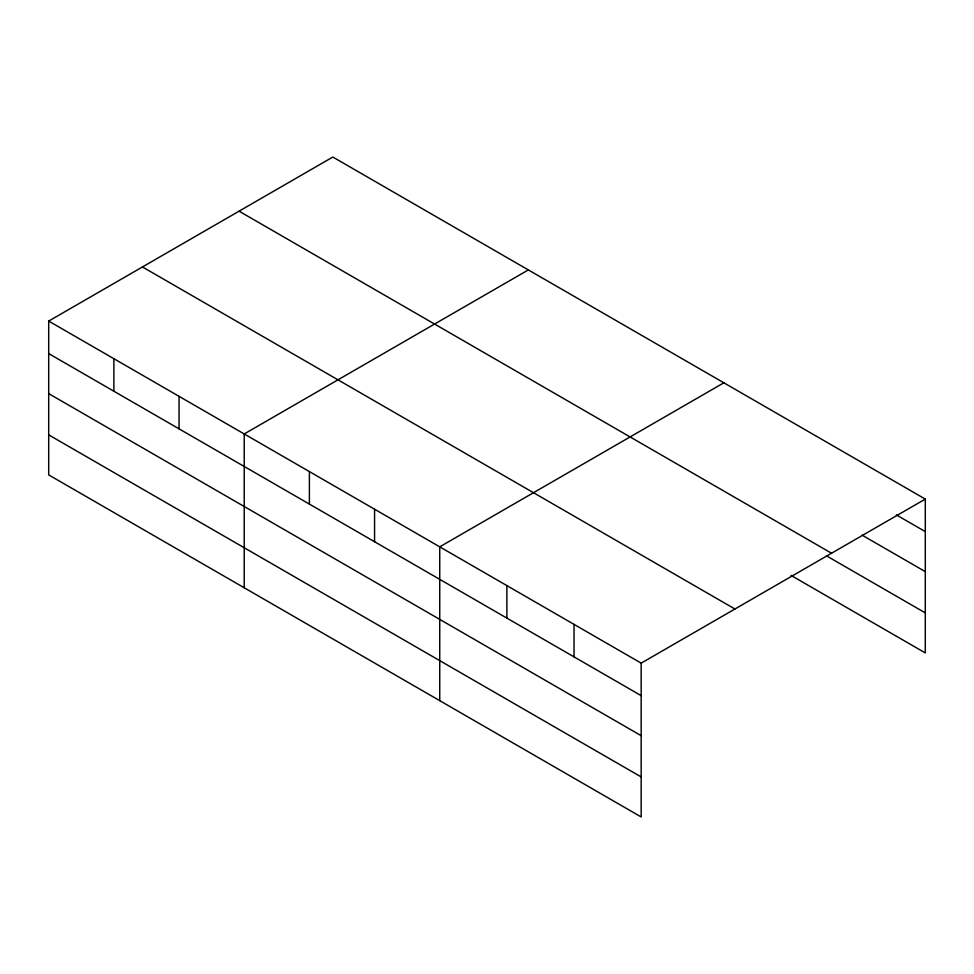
<?xml version="1.0" encoding="UTF-8"?>
<svg xmlns="http://www.w3.org/2000/svg" width="974" height="974" viewBox="0 0 974 974"><rect width="100%" height="100%" fill="white"/><g stroke="black" fill="none" stroke-linecap="round" stroke-linejoin="round"><path stroke-width="1.46" d="M641.172 735.687L641.172 663.136L48.7 321.079L48.7 474.898L641.172 816.955L641.172 735.687L48.7 393.618M791.01 575.391L925.3 652.921L925.3 499.102L332.828 157.045L48.7 321.079M528.346 269.92L244.218 433.954L244.218 587.772M723.852 382.806L439.737 546.84L439.737 700.659M641.172 663.136L925.3 499.102M896.336 514.893L925.3 531.609M862.1 535.152L925.3 571.641M239.068 211.175L831.54 553.232M826.549 555.874L925.3 612.889M142.46 266.949L734.932 609.006M48.7 353.586L641.172 695.643M48.7 434.867L641.172 776.923M574.027 624.371L574.027 656.878M506.882 585.605L506.882 618.113M374.564 509.207L374.564 541.714M309.391 471.586L309.391 504.094M179.046 396.333L179.046 428.84M113.873 358.7L113.873 391.207"/></g></svg>
